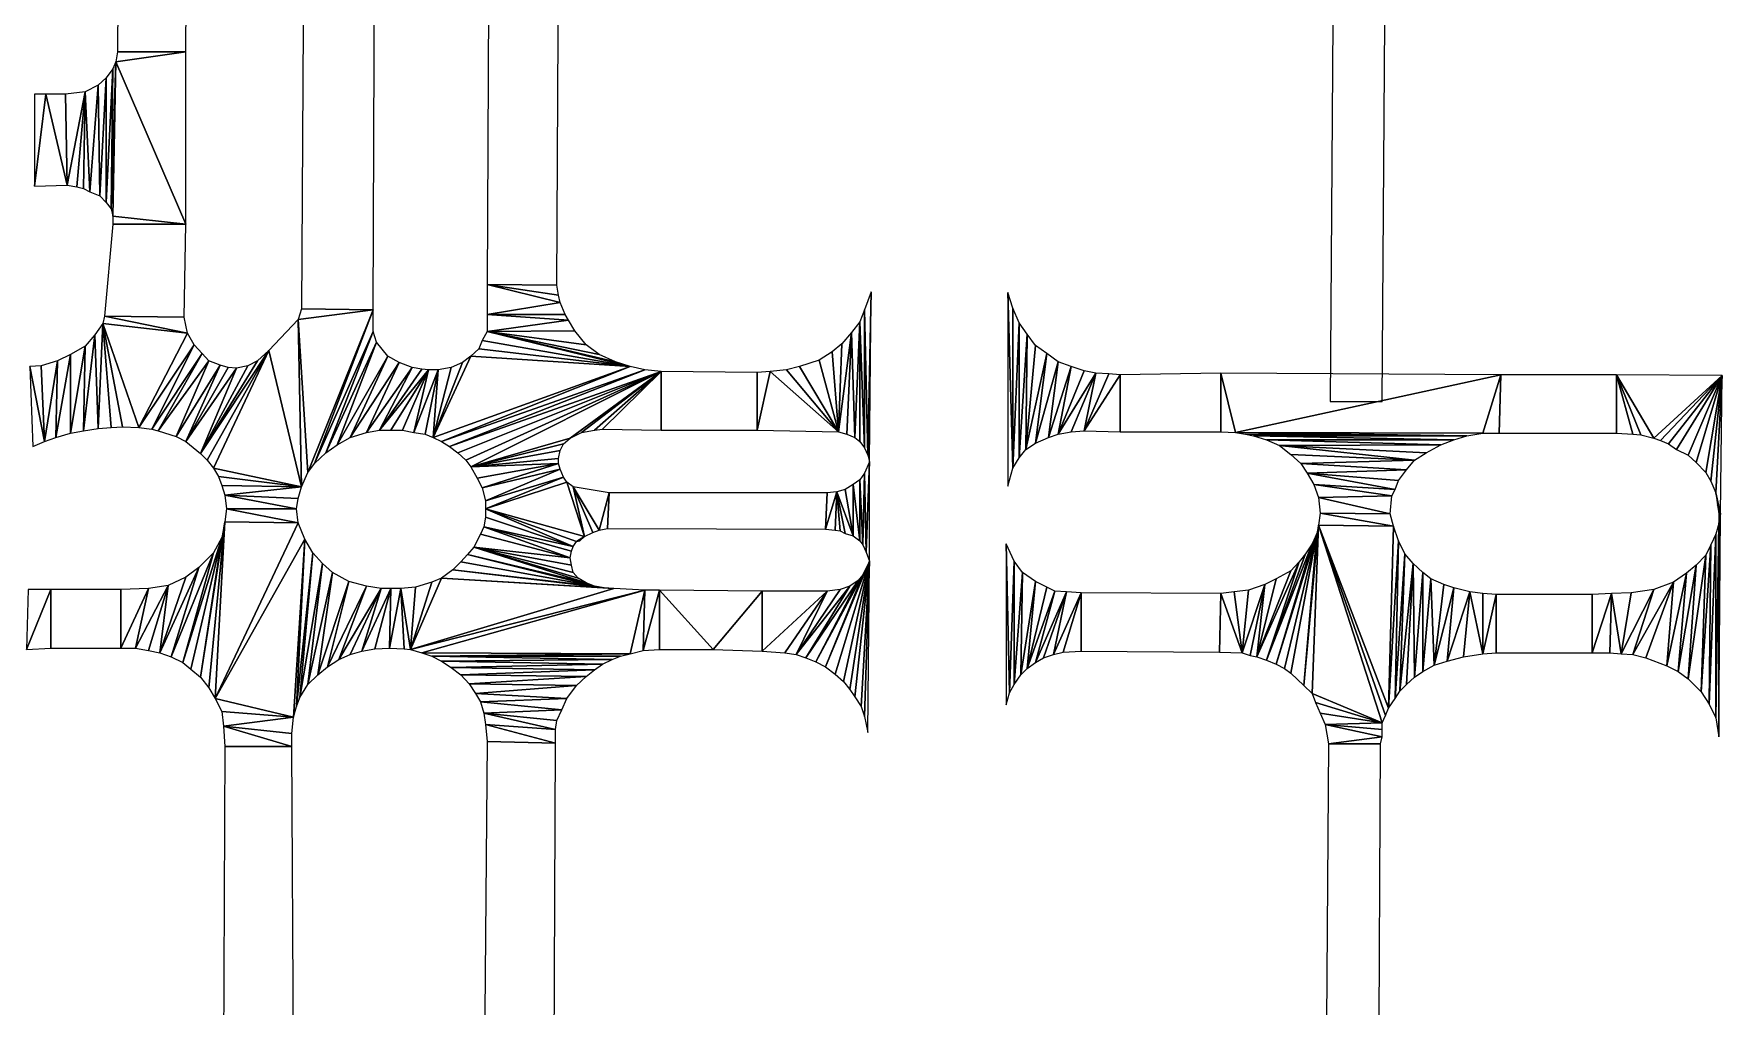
# Model space of a CAD drawing. Extents: x -35426929 to -35396731, y 11996534 to 12011444.
# Drawn here: x -35409124 to -35406235, y 12008304 to 12009969 of the extents above; entities that cross this region are included whole.
import ezdxf

# ---------------------------------------------------------------- set-up
doc = ezdxf.new("R2010")
doc.units = 0

msp = doc.modelspace()

# ---------------------------------------------------------------- linework, layer by layer
at = {"layer": 'mg_to_dxf', "color": 52}
for points in [[(-35408863.52, 12009937.8), (-35408855.17, 12011236.57), (-35408972.1, 12011237.96), (-35408980.45, 12009937.8)], [(-35408657.5, 12010951.2), (-35408665.85, 12009497.91), (-35408543.35, 12009496.52), (-35408537.78, 12010949.81)], [(-35406895.18, 12010884.38), (-35406906.31, 12009339.22), (-35406817.22, 12009339.22), (-35406806.09, 12010884.38)], [(-35408342.9, 12010621.29), (-35408348.46, 12009539.67), (-35408228.75, 12009538.28), (-35408223.18, 12010621.29)], [(-35408983.23, 12009921.09), (-35408983.23, 12009921.09), (-35408863.52, 12009937.8), (-35408980.45, 12009937.8)], [(-35408983.23, 12009921.09), (-35408983.23, 12009921.09), (-35408863.52, 12009642.68), (-35408863.52, 12009937.8)], [(-35408999.94, 12009680.27), (-35408999.94, 12009680.27), (-35408988.8, 12009908.56), (-35408999.94, 12009893.25)], [(-35408999.94, 12009680.27), (-35408999.94, 12009680.27), (-35408991.58, 12009669.13), (-35408988.8, 12009908.56)], [(-35408991.58, 12009669.13), (-35408991.58, 12009669.13), (-35408983.23, 12009921.09), (-35408988.8, 12009908.56)], [(-35408991.58, 12009669.13), (-35408991.58, 12009669.13), (-35408988.8, 12009656.61), (-35408983.23, 12009921.09)], [(-35408988.8, 12009656.61), (-35408988.8, 12009656.61), (-35408863.52, 12009642.68), (-35408983.23, 12009921.09)], [(-35409066.75, 12009709.5), (-35409066.75, 12009709.5), (-35409036.13, 12009869.59), (-35409069.54, 12009865.41)], [(-35409036.13, 12009869.59), (-35409036.13, 12009869.59), (-35409066.75, 12009709.5), (-35409050.05, 12009706.72)], [(-35409050.05, 12009706.72), (-35409050.05, 12009706.72), (-35409038.91, 12009703.93), (-35409036.13, 12009869.59)], [(-35409038.91, 12009703.93), (-35409038.91, 12009703.93), (-35409027.78, 12009698.37), (-35409036.13, 12009869.59)], [(-35409036.13, 12009869.59), (-35409036.13, 12009869.59), (-35409027.78, 12009698.37), (-35409013.86, 12009880.72)], [(-35409027.78, 12009698.37), (-35409027.78, 12009698.37), (-35409011.07, 12009691.41), (-35409013.86, 12009880.72)], [(-35408999.94, 12009893.25), (-35408999.94, 12009893.25), (-35409013.86, 12009880.72), (-35409011.07, 12009691.41)], [(-35409011.07, 12009691.41), (-35409011.07, 12009691.41), (-35408999.94, 12009680.27), (-35408999.94, 12009893.25)], [(-35409102.95, 12009865.41), (-35409102.95, 12009865.41), (-35409122.44, 12009708.11), (-35409066.75, 12009709.5)], [(-35409102.95, 12009865.41), (-35409102.95, 12009865.41), (-35409122.44, 12009865.41), (-35409122.44, 12009708.11)], [(-35409102.95, 12009865.41), (-35409102.95, 12009865.41), (-35409066.75, 12009709.5), (-35409069.54, 12009865.41)], [(-35408866.3, 12009483.99), (-35408863.52, 12009642.68), (-35408988.8, 12009642.68), (-35409002.72, 12009485.38)], [(-35408988.8, 12009656.61), (-35408988.8, 12009656.61), (-35408988.8, 12009642.68), (-35408863.52, 12009642.68)], [(-35408348.46, 12009539.67), (-35408348.46, 12009539.67), (-35408348.46, 12009488.17), (-35408223.18, 12009509.05)], [(-35408225.96, 12009521.58), (-35408225.96, 12009521.58), (-35408228.75, 12009538.28), (-35408348.46, 12009539.67)], [(-35408225.96, 12009521.58), (-35408225.96, 12009521.58), (-35408348.46, 12009539.67), (-35408223.18, 12009509.05)], [(-35407696.99, 12009247.35), (-35407696.99, 12009247.35), (-35407691.42, 12009527.15), (-35407702.56, 12009496.52)], [(-35407696.99, 12009247.35), (-35407696.99, 12009247.35), (-35407694.21, 12009236.21), (-35407691.42, 12009527.15)], [(-35407449.21, 12009499.31), (-35407449.21, 12009499.31), (-35407457.56, 12009525.75), (-35407449.21, 12009225.07)], [(-35407449.21, 12009225.07), (-35407449.21, 12009225.07), (-35407457.56, 12009525.75), (-35407457.56, 12009194.45)], [(-35408671.42, 12009479.82), (-35408671.42, 12009479.82), (-35408543.35, 12009496.52), (-35408665.85, 12009497.91)], [(-35408654.71, 12009218.11), (-35408654.71, 12009218.11), (-35408543.35, 12009496.52), (-35408671.42, 12009479.82)], [(-35408643.58, 12009233.43), (-35408643.58, 12009233.43), (-35408543.35, 12009496.52), (-35408654.71, 12009218.11)], [(-35408543.35, 12009458.94), (-35408543.35, 12009458.94), (-35408543.35, 12009496.52), (-35408643.58, 12009233.43)], [(-35408223.18, 12009509.05), (-35408223.18, 12009509.05), (-35408348.46, 12009488.17), (-35408214.83, 12009488.17)], [(-35407702.56, 12009496.52), (-35407702.56, 12009496.52), (-35407710.91, 12009475.64), (-35407702.56, 12009259.87)], [(-35407702.56, 12009259.87), (-35407702.56, 12009259.87), (-35407696.99, 12009247.35), (-35407702.56, 12009496.52)], [(-35407438.07, 12009474.25), (-35407438.07, 12009474.25), (-35407449.21, 12009499.31), (-35407449.21, 12009225.07)], [(-35409005.51, 12009472.86), (-35409005.51, 12009472.86), (-35409019.43, 12009453.37), (-35409013.86, 12009293.28)], [(-35409005.51, 12009472.86), (-35409005.51, 12009472.86), (-35409013.86, 12009293.28), (-35408991.58, 12009294.68)], [(-35409005.51, 12009472.86), (-35409005.51, 12009472.86), (-35408860.73, 12009456.15), (-35409002.72, 12009485.38)], [(-35409005.51, 12009472.86), (-35409005.51, 12009472.86), (-35408991.58, 12009294.68), (-35408972.1, 12009296.07)], [(-35408944.26, 12009294.68), (-35408944.26, 12009294.68), (-35409005.51, 12009472.86), (-35408972.1, 12009296.07)], [(-35408944.26, 12009294.68), (-35408944.26, 12009294.68), (-35408860.73, 12009456.15), (-35409005.51, 12009472.86)], [(-35408860.73, 12009456.15), (-35408860.73, 12009456.15), (-35408866.3, 12009483.99), (-35409002.72, 12009485.38)], [(-35408671.42, 12009479.82), (-35408671.42, 12009479.82), (-35408721.53, 12009426.92), (-35408665.85, 12009193.06)], [(-35408654.71, 12009218.11), (-35408654.71, 12009218.11), (-35408671.42, 12009479.82), (-35408665.85, 12009193.06)], [(-35408209.26, 12009478.42), (-35408209.26, 12009478.42), (-35408348.46, 12009488.17), (-35408348.46, 12009458.94)], [(-35408209.26, 12009478.42), (-35408209.26, 12009478.42), (-35408214.83, 12009488.17), (-35408348.46, 12009488.17)], [(-35408198.12, 12009460.33), (-35408198.12, 12009460.33), (-35408209.26, 12009478.42), (-35408348.46, 12009458.94)], [(-35407710.91, 12009475.64), (-35407710.91, 12009475.64), (-35407724.83, 12009457.54), (-35407719.26, 12009277.97)], [(-35407710.91, 12009475.64), (-35407710.91, 12009475.64), (-35407719.26, 12009277.97), (-35407710.91, 12009271.01)], [(-35407710.91, 12009271.01), (-35407710.91, 12009271.01), (-35407702.56, 12009259.87), (-35407710.91, 12009475.64)], [(-35407449.21, 12009225.07), (-35407449.21, 12009225.07), (-35407438.07, 12009243.17), (-35407438.07, 12009474.25)], [(-35407424.15, 12009454.76), (-35407424.15, 12009454.76), (-35407438.07, 12009474.25), (-35407438.07, 12009243.17)], [(-35409036.13, 12009433.88), (-35409036.13, 12009433.88), (-35409061.19, 12009284.93), (-35409038.91, 12009289.11)], [(-35409036.13, 12009433.88), (-35409036.13, 12009433.88), (-35409061.19, 12009419.96), (-35409061.19, 12009284.93)], [(-35409019.43, 12009453.37), (-35409019.43, 12009453.37), (-35409038.91, 12009289.11), (-35409013.86, 12009293.28)], [(-35409019.43, 12009453.37), (-35409019.43, 12009453.37), (-35409036.13, 12009433.88), (-35409038.91, 12009289.11)], [(-35408849.6, 12009436.66), (-35408849.6, 12009436.66), (-35408860.73, 12009456.15), (-35408944.26, 12009294.68)], [(-35408944.26, 12009294.68), (-35408944.26, 12009294.68), (-35408921.98, 12009291.89), (-35408849.6, 12009436.66)], [(-35408835.68, 12009421.35), (-35408835.68, 12009421.35), (-35408849.6, 12009436.66), (-35408921.98, 12009291.89)], [(-35408624.09, 12009251.52), (-35408624.09, 12009251.52), (-35408543.35, 12009458.94), (-35408643.58, 12009233.43)], [(-35408537.78, 12009440.84), (-35408537.78, 12009440.84), (-35408543.35, 12009458.94), (-35408624.09, 12009251.52)], [(-35408604.6, 12009265.44), (-35408604.6, 12009265.44), (-35408537.78, 12009440.84), (-35408624.09, 12009251.52)], [(-35408518.29, 12009417.18), (-35408518.29, 12009417.18), (-35408537.78, 12009440.84), (-35408604.6, 12009265.44)], [(-35408103.47, 12009399.08), (-35408103.47, 12009399.08), (-35408356.82, 12009443.62), (-35408362.38, 12009429.7)], [(-35408103.47, 12009399.08), (-35408103.47, 12009399.08), (-35408348.46, 12009458.94), (-35408356.82, 12009443.62)], [(-35408178.64, 12009436.66), (-35408178.64, 12009436.66), (-35408198.12, 12009460.33), (-35408348.46, 12009458.94)], [(-35408156.36, 12009419.96), (-35408156.36, 12009419.96), (-35408178.64, 12009436.66), (-35408348.46, 12009458.94)], [(-35408128.52, 12009407.43), (-35408128.52, 12009407.43), (-35408156.36, 12009419.96), (-35408348.46, 12009458.94)], [(-35408103.47, 12009399.08), (-35408103.47, 12009399.08), (-35408128.52, 12009407.43), (-35408348.46, 12009458.94)], [(-35407741.54, 12009438.06), (-35407741.54, 12009438.06), (-35407758.24, 12009424.14), (-35407747.1, 12009287.72)], [(-35407724.83, 12009457.54), (-35407724.83, 12009457.54), (-35407747.1, 12009287.72), (-35407733.18, 12009283.54)], [(-35407741.54, 12009438.06), (-35407741.54, 12009438.06), (-35407747.1, 12009287.72), (-35407724.83, 12009457.54)], [(-35407733.18, 12009283.54), (-35407733.18, 12009283.54), (-35407719.26, 12009277.97), (-35407724.83, 12009457.54)], [(-35407426.94, 12009257.09), (-35407426.94, 12009257.09), (-35407424.15, 12009454.76), (-35407438.07, 12009243.17)], [(-35407410.23, 12009435.27), (-35407410.23, 12009435.27), (-35407424.15, 12009454.76), (-35407426.94, 12009257.09)], [(-35407426.94, 12009257.09), (-35407426.94, 12009257.09), (-35407390.74, 12009421.35), (-35407410.23, 12009435.27)], [(-35409105.73, 12009271.01), (-35409105.73, 12009271.01), (-35409083.46, 12009408.82), (-35409111.3, 12009400.47)], [(-35409105.73, 12009271.01), (-35409105.73, 12009271.01), (-35409086.24, 12009277.97), (-35409083.46, 12009408.82)], [(-35409061.19, 12009419.96), (-35409061.19, 12009419.96), (-35409086.24, 12009277.97), (-35409061.19, 12009284.93)], [(-35409061.19, 12009419.96), (-35409061.19, 12009419.96), (-35409083.46, 12009408.82), (-35409086.24, 12009277.97)], [(-35408910.85, 12009289.11), (-35408910.85, 12009289.11), (-35408835.68, 12009421.35), (-35408921.98, 12009291.89)], [(-35408824.54, 12009408.82), (-35408824.54, 12009408.82), (-35408835.68, 12009421.35), (-35408910.85, 12009289.11)], [(-35408880.22, 12009279.36), (-35408880.22, 12009279.36), (-35408824.54, 12009408.82), (-35408910.85, 12009289.11)], [(-35408880.22, 12009279.36), (-35408880.22, 12009279.36), (-35408805.05, 12009401.86), (-35408824.54, 12009408.82)], [(-35408721.53, 12009426.92), (-35408721.53, 12009426.92), (-35408741.02, 12009408.82), (-35408838.46, 12009250.13)], [(-35408827.32, 12009238.99), (-35408827.32, 12009238.99), (-35408721.53, 12009426.92), (-35408838.46, 12009250.13)], [(-35408741.02, 12009408.82), (-35408741.02, 12009408.82), (-35408757.72, 12009400.47), (-35408838.46, 12009250.13)], [(-35408816.19, 12009225.07), (-35408816.19, 12009225.07), (-35408721.53, 12009426.92), (-35408827.32, 12009238.99)], [(-35408665.85, 12009193.06), (-35408665.85, 12009193.06), (-35408721.53, 12009426.92), (-35408816.19, 12009225.07)], [(-35408582.33, 12009277.97), (-35408582.33, 12009277.97), (-35408518.29, 12009417.18), (-35408604.6, 12009265.44)], [(-35408498.8, 12009406.04), (-35408498.8, 12009406.04), (-35408518.29, 12009417.18), (-35408582.33, 12009277.97)], [(-35408554.49, 12009286.32), (-35408554.49, 12009286.32), (-35408498.8, 12009406.04), (-35408582.33, 12009277.97)], [(-35408476.53, 12009397.69), (-35408476.53, 12009397.69), (-35408498.8, 12009406.04), (-35408554.49, 12009286.32)], [(-35408440.34, 12009277.97), (-35408440.34, 12009277.97), (-35408376.3, 12009417.18), (-35408390.23, 12009406.04)], [(-35408440.34, 12009277.97), (-35408440.34, 12009277.97), (-35408103.47, 12009399.08), (-35408376.3, 12009417.18)], [(-35408440.34, 12009277.97), (-35408440.34, 12009277.97), (-35408390.23, 12009406.04), (-35408409.71, 12009397.69)], [(-35408376.3, 12009417.18), (-35408376.3, 12009417.18), (-35408103.47, 12009399.08), (-35408362.38, 12009429.7)], [(-35407780.51, 12009410.21), (-35407780.51, 12009410.21), (-35407813.92, 12009399.08), (-35407747.1, 12009287.72)], [(-35407758.24, 12009424.14), (-35407758.24, 12009424.14), (-35407780.51, 12009410.21), (-35407747.1, 12009287.72)], [(-35407410.23, 12009268.23), (-35407410.23, 12009268.23), (-35407390.74, 12009421.35), (-35407426.94, 12009257.09)], [(-35407371.25, 12009407.43), (-35407371.25, 12009407.43), (-35407390.74, 12009421.35), (-35407410.23, 12009268.23)], [(-35407387.96, 12009277.97), (-35407387.96, 12009277.97), (-35407371.25, 12009407.43), (-35407410.23, 12009268.23)], [(-35407348.98, 12009399.08), (-35407348.98, 12009399.08), (-35407371.25, 12009407.43), (-35407387.96, 12009277.97)], [(-35409105.73, 12009271.01), (-35409105.73, 12009271.01), (-35409111.3, 12009400.47), (-35409130.79, 12009399.08)], [(-35409105.73, 12009271.01), (-35409105.73, 12009271.01), (-35409130.79, 12009399.08), (-35409125.22, 12009262.66)], [(-35408880.22, 12009279.36), (-35408880.22, 12009279.36), (-35408863.52, 12009271.01), (-35408805.05, 12009401.86)], [(-35408805.05, 12009401.86), (-35408805.05, 12009401.86), (-35408863.52, 12009271.01), (-35408791.13, 12009397.69)], [(-35408777.21, 12009396.29), (-35408777.21, 12009396.29), (-35408791.13, 12009397.69), (-35408863.52, 12009271.01)], [(-35408777.21, 12009396.29), (-35408777.21, 12009396.29), (-35408863.52, 12009271.01), (-35408838.46, 12009250.13)], [(-35408757.72, 12009400.47), (-35408757.72, 12009400.47), (-35408777.21, 12009396.29), (-35408838.46, 12009250.13)], [(-35408532.21, 12009290.5), (-35408532.21, 12009290.5), (-35408476.53, 12009397.69), (-35408554.49, 12009286.32)], [(-35408459.83, 12009394.9), (-35408459.83, 12009394.9), (-35408476.53, 12009397.69), (-35408532.21, 12009290.5)], [(-35408448.69, 12009393.51), (-35408448.69, 12009393.51), (-35408459.83, 12009394.9), (-35408532.21, 12009290.5)], [(-35408448.69, 12009393.51), (-35408448.69, 12009393.51), (-35408532.21, 12009290.5), (-35408512.72, 12009290.5)], [(-35408493.24, 12009290.5), (-35408493.24, 12009290.5), (-35408448.69, 12009393.51), (-35408512.72, 12009290.5)], [(-35408493.24, 12009290.5), (-35408493.24, 12009290.5), (-35408473.75, 12009286.32), (-35408448.69, 12009393.51)], [(-35408431.99, 12009393.51), (-35408431.99, 12009393.51), (-35408473.75, 12009286.32), (-35408454.26, 12009283.54)], [(-35408431.99, 12009393.51), (-35408431.99, 12009393.51), (-35408448.69, 12009393.51), (-35408473.75, 12009286.32)], [(-35408440.34, 12009277.97), (-35408440.34, 12009277.97), (-35408431.99, 12009393.51), (-35408454.26, 12009283.54)], [(-35408426.42, 12009271.01), (-35408426.42, 12009271.01), (-35408103.47, 12009399.08), (-35408440.34, 12009277.97)], [(-35408440.34, 12009277.97), (-35408440.34, 12009277.97), (-35408409.71, 12009397.69), (-35408431.99, 12009393.51)], [(-35408078.41, 12009393.51), (-35408078.41, 12009393.51), (-35408103.47, 12009399.08), (-35408426.42, 12009271.01)], [(-35408412.5, 12009262.66), (-35408412.5, 12009262.66), (-35408078.41, 12009393.51), (-35408426.42, 12009271.01)], [(-35408050.57, 12009390.73), (-35408050.57, 12009390.73), (-35408078.41, 12009393.51), (-35408412.5, 12009262.66)], [(-35408050.57, 12009390.73), (-35408050.57, 12009390.73), (-35408412.5, 12009262.66), (-35408398.58, 12009251.52)], [(-35408050.57, 12009390.73), (-35408050.57, 12009390.73), (-35408398.58, 12009251.52), (-35408384.66, 12009238.99)], [(-35408050.57, 12009390.73), (-35408050.57, 12009390.73), (-35408384.66, 12009238.99), (-35408376.3, 12009227.86)], [(-35408050.57, 12009390.73), (-35408050.57, 12009390.73), (-35408376.3, 12009227.86), (-35408206.48, 12009276.58)], [(-35408050.57, 12009390.73), (-35408050.57, 12009390.73), (-35408206.48, 12009276.58), (-35408186.99, 12009286.32)], [(-35408050.57, 12009390.73), (-35408050.57, 12009390.73), (-35408186.99, 12009286.32), (-35408164.72, 12009290.5)], [(-35408150.79, 12009291.89), (-35408150.79, 12009291.89), (-35408050.57, 12009390.73), (-35408164.72, 12009290.5)], [(-35408150.79, 12009291.89), (-35408150.79, 12009291.89), (-35408050.57, 12009290.5), (-35408050.57, 12009390.73)], [(-35408050.57, 12009290.5), (-35407886.31, 12009290.5), (-35407886.31, 12009389.33), (-35408050.57, 12009390.73)], [(-35407864.04, 12009390.73), (-35407864.04, 12009390.73), (-35407886.31, 12009290.5), (-35407747.1, 12009287.72)], [(-35407864.04, 12009390.73), (-35407864.04, 12009390.73), (-35407886.31, 12009389.33), (-35407886.31, 12009290.5)], [(-35407836.19, 12009393.51), (-35407836.19, 12009393.51), (-35407864.04, 12009390.73), (-35407747.1, 12009287.72)], [(-35407813.92, 12009399.08), (-35407813.92, 12009399.08), (-35407836.19, 12009393.51), (-35407747.1, 12009287.72)], [(-35407371.25, 12009283.54), (-35407371.25, 12009283.54), (-35407348.98, 12009399.08), (-35407387.96, 12009277.97)], [(-35407326.71, 12009392.12), (-35407326.71, 12009392.12), (-35407348.98, 12009399.08), (-35407371.25, 12009283.54)], [(-35407307.22, 12009387.94), (-35407307.22, 12009387.94), (-35407326.71, 12009392.12), (-35407371.25, 12009283.54)], [(-35407307.22, 12009387.94), (-35407307.22, 12009387.94), (-35407371.25, 12009283.54), (-35407348.98, 12009287.72)], [(-35407326.71, 12009289.11), (-35407326.71, 12009289.11), (-35407307.22, 12009387.94), (-35407348.98, 12009287.72)], [(-35407307.22, 12009387.94), (-35407307.22, 12009387.94), (-35407326.71, 12009289.11), (-35407284.95, 12009386.55)], [(-35407326.71, 12009289.11), (-35407326.71, 12009289.11), (-35407265.46, 12009385.16), (-35407284.95, 12009386.55)], [(-35407326.71, 12009289.11), (-35407326.71, 12009289.11), (-35407265.46, 12009287.72), (-35407265.46, 12009385.16)], [(-35407265.46, 12009287.72), (-35407092.85, 12009287.72), (-35407092.85, 12009387.94), (-35407265.46, 12009385.16)], [(-35407067.79, 12009286.32), (-35407067.79, 12009286.32), (-35407092.85, 12009387.94), (-35407092.85, 12009287.72)], [(-35407067.79, 12009286.32), (-35407067.79, 12009286.32), (-35406613.99, 12009385.16), (-35407092.85, 12009387.94)], [(-35406644.61, 12009284.93), (-35406644.61, 12009284.93), (-35406613.99, 12009385.16), (-35407067.79, 12009286.32)], [(-35406644.61, 12009284.93), (-35406644.61, 12009284.93), (-35406616.77, 12009284.93), (-35406613.99, 12009385.16)], [(-35406616.77, 12009284.93), (-35406416.32, 12009284.93), (-35406416.32, 12009385.16), (-35406613.99, 12009385.16)], [(-35406374.56, 12009282.15), (-35406374.56, 12009282.15), (-35406416.32, 12009385.16), (-35406388.48, 12009283.54)], [(-35406388.48, 12009283.54), (-35406388.48, 12009283.54), (-35406416.32, 12009385.16), (-35406416.32, 12009284.93)], [(-35406352.28, 12009276.58), (-35406352.28, 12009276.58), (-35406416.32, 12009385.16), (-35406374.56, 12009282.15)], [(-35406235.35, 12009383.77), (-35406235.35, 12009383.77), (-35406416.32, 12009385.16), (-35406352.28, 12009276.58)], [(-35406235.35, 12009383.77), (-35406235.35, 12009383.77), (-35406352.28, 12009276.58), (-35406341.15, 12009272.4)], [(-35406235.35, 12009383.77), (-35406235.35, 12009383.77), (-35406341.15, 12009272.4), (-35406327.23, 12009266.84)], [(-35406235.35, 12009383.77), (-35406235.35, 12009383.77), (-35406327.23, 12009266.84), (-35406313.31, 12009257.09)], [(-35406235.35, 12009383.77), (-35406235.35, 12009383.77), (-35406313.31, 12009257.09), (-35406293.82, 12009247.35)], [(-35406235.35, 12009383.77), (-35406235.35, 12009383.77), (-35406293.82, 12009247.35), (-35406279.9, 12009234.82)], [(-35406235.35, 12009383.77), (-35406235.35, 12009383.77), (-35406279.9, 12009234.82), (-35406263.19, 12009218.11)], [(-35406235.35, 12009383.77), (-35406235.35, 12009383.77), (-35406263.19, 12009218.11), (-35406254.84, 12009202.8)], [(-35406246.49, 12009183.31), (-35406246.49, 12009183.31), (-35406235.35, 12009383.77), (-35406254.84, 12009202.8)], [(-35406235.35, 12009383.77), (-35406235.35, 12009383.77), (-35406246.49, 12009183.31), (-35406238.14, 12009147.12)], [(-35408376.3, 12009227.86), (-35408376.3, 12009227.86), (-35408217.61, 12009266.84), (-35408206.48, 12009276.58)], [(-35408376.3, 12009227.86), (-35408376.3, 12009227.86), (-35408223.18, 12009255.7), (-35408217.61, 12009266.84)], [(-35406672.45, 12009280.76), (-35406672.45, 12009280.76), (-35407067.79, 12009286.32), (-35407051.09, 12009283.54)], [(-35406672.45, 12009280.76), (-35406672.45, 12009280.76), (-35406644.61, 12009284.93), (-35407067.79, 12009286.32)], [(-35407037.17, 12009280.76), (-35407037.17, 12009280.76), (-35406672.45, 12009280.76), (-35407051.09, 12009283.54)], [(-35406694.72, 12009273.8), (-35406694.72, 12009273.8), (-35406672.45, 12009280.76), (-35407037.17, 12009280.76)], [(-35407014.89, 12009273.8), (-35407014.89, 12009273.8), (-35406694.72, 12009273.8), (-35407037.17, 12009280.76)], [(-35406717, 12009265.44), (-35406717, 12009265.44), (-35406694.72, 12009273.8), (-35407014.89, 12009273.8)], [(-35406992.62, 12009264.05), (-35406992.62, 12009264.05), (-35406717, 12009265.44), (-35407014.89, 12009273.8)], [(-35406742.05, 12009251.52), (-35406742.05, 12009251.52), (-35406717, 12009265.44), (-35406992.62, 12009264.05)], [(-35406761.54, 12009238.99), (-35406761.54, 12009238.99), (-35406992.62, 12009264.05), (-35406973.13, 12009248.74)], [(-35406761.54, 12009238.99), (-35406761.54, 12009238.99), (-35406742.05, 12009251.52), (-35406992.62, 12009264.05)], [(-35408376.3, 12009227.86), (-35408376.3, 12009227.86), (-35408225.96, 12009241.78), (-35408223.18, 12009255.7)], [(-35408376.3, 12009227.86), (-35408376.3, 12009227.86), (-35408225.96, 12009233.43), (-35408225.96, 12009241.78)], [(-35408376.3, 12009227.86), (-35408376.3, 12009227.86), (-35408365.17, 12009208.37), (-35408225.96, 12009233.43)], [(-35408365.17, 12009208.37), (-35408365.17, 12009208.37), (-35408356.82, 12009191.67), (-35408225.96, 12009233.43)], [(-35408223.18, 12009223.68), (-35408223.18, 12009223.68), (-35408225.96, 12009233.43), (-35408356.82, 12009191.67)], [(-35407699.78, 12009081.69), (-35407699.78, 12009081.69), (-35407694.21, 12009236.21), (-35407702.56, 12009216.72)], [(-35407699.78, 12009081.69), (-35407699.78, 12009081.69), (-35407694.21, 12009066.38), (-35407694.21, 12009236.21)], [(-35406956.43, 12009233.43), (-35406956.43, 12009233.43), (-35406761.54, 12009238.99), (-35406973.13, 12009248.74)], [(-35406775.46, 12009222.29), (-35406775.46, 12009222.29), (-35406761.54, 12009238.99), (-35406956.43, 12009233.43)], [(-35406945.29, 12009216.72), (-35406945.29, 12009216.72), (-35406775.46, 12009222.29), (-35406956.43, 12009233.43)], [(-35408665.85, 12009193.06), (-35408665.85, 12009193.06), (-35408816.19, 12009225.07), (-35408807.84, 12009211.15)], [(-35408665.85, 12009193.06), (-35408665.85, 12009193.06), (-35408807.84, 12009211.15), (-35408802.27, 12009195.84)], [(-35408223.18, 12009223.68), (-35408223.18, 12009223.68), (-35408356.82, 12009191.67), (-35408351.25, 12009169.39)], [(-35408351.25, 12009169.39), (-35408351.25, 12009169.39), (-35408217.61, 12009209.76), (-35408223.18, 12009223.68)], [(-35408351.25, 12009155.47), (-35408351.25, 12009155.47), (-35408212.04, 12009201.41), (-35408217.61, 12009209.76)], [(-35408351.25, 12009155.47), (-35408351.25, 12009155.47), (-35408217.61, 12009209.76), (-35408351.25, 12009169.39)], [(-35407710.91, 12009101.18), (-35407710.91, 12009101.18), (-35407710.91, 12009205.59), (-35407722.05, 12009197.23)], [(-35407705.34, 12009094.22), (-35407705.34, 12009094.22), (-35407702.56, 12009216.72), (-35407710.91, 12009205.59)], [(-35407710.91, 12009101.18), (-35407710.91, 12009101.18), (-35407705.34, 12009094.22), (-35407710.91, 12009205.59)], [(-35407705.34, 12009094.22), (-35407705.34, 12009094.22), (-35407699.78, 12009081.69), (-35407702.56, 12009216.72)], [(-35406789.38, 12009204.19), (-35406789.38, 12009204.19), (-35406775.46, 12009222.29), (-35406945.29, 12009216.72)], [(-35406934.16, 12009197.23), (-35406934.16, 12009197.23), (-35406794.95, 12009188.88), (-35406945.29, 12009216.72)], [(-35406945.29, 12009216.72), (-35406945.29, 12009216.72), (-35406794.95, 12009188.88), (-35406789.38, 12009204.19)], [(-35408665.85, 12009193.06), (-35408665.85, 12009193.06), (-35408802.27, 12009195.84), (-35408796.7, 12009179.14)], [(-35408665.85, 12009193.06), (-35408665.85, 12009193.06), (-35408796.7, 12009179.14), (-35408671.42, 12009173.57)], [(-35408796.7, 12009179.14), (-35408796.7, 12009179.14), (-35408674.2, 12009155.47), (-35408671.42, 12009173.57)], [(-35408796.7, 12009179.14), (-35408796.7, 12009179.14), (-35408793.92, 12009155.47), (-35408674.2, 12009155.47)], [(-35408351.25, 12009155.47), (-35408351.25, 12009155.47), (-35408181.42, 12009108.14), (-35408212.04, 12009201.41)], [(-35408212.04, 12009201.41), (-35408212.04, 12009201.41), (-35408181.42, 12009108.14), (-35408200.91, 12009193.06)], [(-35408156.36, 12009119.28), (-35408156.36, 12009119.28), (-35408139.66, 12009183.31), (-35408200.91, 12009193.06)], [(-35408167.5, 12009115.1), (-35408167.5, 12009115.1), (-35408156.36, 12009119.28), (-35408200.91, 12009193.06)], [(-35408181.42, 12009108.14), (-35408181.42, 12009108.14), (-35408167.5, 12009115.1), (-35408200.91, 12009193.06)], [(-35408156.36, 12009119.28), (-35408156.36, 12009119.28), (-35408142.44, 12009122.06), (-35408139.66, 12009183.31)], [(-35407766.59, 12009183.31), (-35408139.66, 12009183.31), (-35408142.44, 12009122.06), (-35407769.38, 12009120.67)], [(-35407749.89, 12009184.7), (-35407749.89, 12009184.7), (-35407769.38, 12009120.67), (-35407752.67, 12009119.28)], [(-35407749.89, 12009184.7), (-35407749.89, 12009184.7), (-35407766.59, 12009183.31), (-35407769.38, 12009120.67)], [(-35407744.32, 12009117.89), (-35407744.32, 12009117.89), (-35407749.89, 12009184.7), (-35407752.67, 12009119.28)], [(-35407749.89, 12009184.7), (-35407749.89, 12009184.7), (-35407722.05, 12009109.54), (-35407735.97, 12009188.88)], [(-35407744.32, 12009117.89), (-35407744.32, 12009117.89), (-35407735.97, 12009113.71), (-35407749.89, 12009184.7)], [(-35407749.89, 12009184.7), (-35407749.89, 12009184.7), (-35407735.97, 12009113.71), (-35407722.05, 12009109.54)], [(-35407722.05, 12009109.54), (-35407722.05, 12009109.54), (-35407722.05, 12009197.23), (-35407735.97, 12009188.88)], [(-35407722.05, 12009109.54), (-35407722.05, 12009109.54), (-35407710.91, 12009101.18), (-35407722.05, 12009197.23)], [(-35406800.52, 12009177.74), (-35406800.52, 12009177.74), (-35406794.95, 12009188.88), (-35406934.16, 12009197.23)], [(-35406925.8, 12009174.96), (-35406925.8, 12009174.96), (-35406800.52, 12009177.74), (-35406934.16, 12009197.23)], [(-35406925.8, 12009174.96), (-35406925.8, 12009174.96), (-35406803.3, 12009147.12), (-35406800.52, 12009177.74)], [(-35406925.8, 12009174.96), (-35406925.8, 12009174.96), (-35406923.02, 12009148.51), (-35406803.3, 12009147.12)], [(-35406246.49, 12009183.31), (-35406246.49, 12009183.31), (-35406243.71, 12009162.43), (-35406238.14, 12009147.12)], [(-35408671.42, 12009131.81), (-35408671.42, 12009131.81), (-35408793.92, 12009155.47), (-35408796.7, 12009133.2)], [(-35408671.42, 12009131.81), (-35408671.42, 12009131.81), (-35408674.2, 12009155.47), (-35408793.92, 12009155.47)], [(-35408195.34, 12009099.79), (-35408195.34, 12009099.79), (-35408181.42, 12009108.14), (-35408351.25, 12009155.47)], [(-35408200.91, 12009091.44), (-35408200.91, 12009091.44), (-35408351.25, 12009155.47), (-35408351.25, 12009141.55)], [(-35408200.91, 12009091.44), (-35408200.91, 12009091.44), (-35408195.34, 12009099.79), (-35408351.25, 12009155.47)], [(-35406797.74, 12009126.24), (-35406797.74, 12009126.24), (-35406923.02, 12009148.51), (-35406925.8, 12009127.63)], [(-35406797.74, 12009126.24), (-35406797.74, 12009126.24), (-35406803.3, 12009147.12), (-35406923.02, 12009148.51)], [(-35406238.14, 12009147.12), (-35406238.14, 12009147.12), (-35406243.71, 12009162.43), (-35406240.92, 12009147.12)], [(-35406238.14, 12009147.12), (-35406238.14, 12009147.12), (-35406240.92, 12009147.12), (-35406240.92, 12009130.42)], [(-35406240.92, 12009130.42), (-35406240.92, 12009130.42), (-35406240.92, 12008765.7), (-35406238.14, 12009147.12)], [(-35408796.7, 12009133.2), (-35408796.7, 12009133.2), (-35408838.46, 12008867.32), (-35408824.54, 12008849.22)], [(-35408796.7, 12009133.2), (-35408796.7, 12009133.2), (-35408802.27, 12009106.75), (-35408838.46, 12008867.32)], [(-35408813.4, 12008831.13), (-35408813.4, 12008831.13), (-35408796.7, 12009133.2), (-35408824.54, 12008849.22)], [(-35408813.4, 12008831.13), (-35408813.4, 12008831.13), (-35408671.42, 12009131.81), (-35408796.7, 12009133.2)], [(-35408660.28, 12009103.97), (-35408660.28, 12009103.97), (-35408671.42, 12009131.81), (-35408813.4, 12008831.13)], [(-35408354.03, 12009124.85), (-35408354.03, 12009124.85), (-35408359.6, 12009112.32), (-35408206.48, 12009071.95)], [(-35408351.25, 12009141.55), (-35408351.25, 12009141.55), (-35408354.03, 12009124.85), (-35408200.91, 12009091.44)], [(-35408354.03, 12009124.85), (-35408354.03, 12009124.85), (-35408206.48, 12009071.95), (-35408203.69, 12009083.09)], [(-35408200.91, 12009091.44), (-35408200.91, 12009091.44), (-35408354.03, 12009124.85), (-35408203.69, 12009083.09)], [(-35406936.94, 12008839.48), (-35406936.94, 12008839.48), (-35406925.8, 12009127.63), (-35406950.86, 12008853.4)], [(-35406925.8, 12009127.63), (-35406925.8, 12009127.63), (-35406928.59, 12009113.71), (-35406950.86, 12008853.4)], [(-35406817.22, 12008789.37), (-35406817.22, 12008789.37), (-35406925.8, 12009127.63), (-35406936.94, 12008839.48)], [(-35406925.8, 12009127.63), (-35406925.8, 12009127.63), (-35406811.66, 12008801.89), (-35406806.09, 12008814.42)], [(-35406811.66, 12008801.89), (-35406811.66, 12008801.89), (-35406925.8, 12009127.63), (-35406817.22, 12008789.37)], [(-35406806.09, 12008814.42), (-35406806.09, 12008814.42), (-35406797.74, 12009126.24), (-35406925.8, 12009127.63)], [(-35406789.38, 12009101.18), (-35406789.38, 12009101.18), (-35406797.74, 12009126.24), (-35406806.09, 12008814.42)], [(-35406246.49, 12008797.72), (-35406246.49, 12008797.72), (-35406240.92, 12008765.7), (-35406240.92, 12009130.42)], [(-35406246.49, 12009112.32), (-35406246.49, 12009112.32), (-35406246.49, 12008797.72), (-35406240.92, 12009130.42)], [(-35408802.27, 12009106.75), (-35408802.27, 12009106.75), (-35408869.09, 12008892.38), (-35408855.17, 12008881.24)], [(-35408802.27, 12009106.75), (-35408802.27, 12009106.75), (-35408816.19, 12009080.3), (-35408869.09, 12008892.38)], [(-35408802.27, 12009106.75), (-35408802.27, 12009106.75), (-35408855.17, 12008881.24), (-35408838.46, 12008867.32)], [(-35408660.28, 12009103.97), (-35408660.28, 12009103.97), (-35408813.4, 12008831.13), (-35408679.77, 12008799.11)], [(-35408674.2, 12008817.21), (-35408674.2, 12008817.21), (-35408660.28, 12009103.97), (-35408679.77, 12008799.11)], [(-35408646.36, 12009080.3), (-35408646.36, 12009080.3), (-35408660.28, 12009103.97), (-35408674.2, 12008817.21)], [(-35408178.64, 12009028.8), (-35408178.64, 12009028.8), (-35408370.74, 12009090.05), (-35408381.87, 12009077.52)], [(-35408370.74, 12009090.05), (-35408370.74, 12009090.05), (-35408206.48, 12009071.95), (-35408359.6, 12009112.32)], [(-35408370.74, 12009090.05), (-35408370.74, 12009090.05), (-35408203.69, 12009059.42), (-35408206.48, 12009071.95)], [(-35408200.91, 12009046.89), (-35408200.91, 12009046.89), (-35408203.69, 12009059.42), (-35408370.74, 12009090.05)], [(-35408192.56, 12009037.15), (-35408192.56, 12009037.15), (-35408200.91, 12009046.89), (-35408370.74, 12009090.05)], [(-35408178.64, 12009028.8), (-35408178.64, 12009028.8), (-35408192.56, 12009037.15), (-35408370.74, 12009090.05)], [(-35408195.34, 12009099.79), (-35408195.34, 12009099.79), (-35408189.77, 12009101.18), (-35408181.42, 12009108.14)], [(-35407446.42, 12009066.38), (-35407446.42, 12009066.38), (-35407460.34, 12009095.61), (-35407454.78, 12008840.87)], [(-35407454.78, 12008840.87), (-35407454.78, 12008840.87), (-35407460.34, 12009095.61), (-35407460.34, 12008819.99)], [(-35406936.94, 12009095.61), (-35406936.94, 12009095.61), (-35407014.89, 12008896.55), (-35406998.19, 12008889.59)], [(-35406936.94, 12009095.61), (-35406936.94, 12009095.61), (-35406948.08, 12009078.91), (-35407014.89, 12008896.55)], [(-35406928.59, 12009113.71), (-35406928.59, 12009113.71), (-35406998.19, 12008889.59), (-35406984.27, 12008882.63)], [(-35406928.59, 12009113.71), (-35406928.59, 12009113.71), (-35406936.94, 12009095.61), (-35406998.19, 12008889.59)], [(-35406928.59, 12009113.71), (-35406928.59, 12009113.71), (-35406984.27, 12008882.63), (-35406973.13, 12008874.28)], [(-35406928.59, 12009113.71), (-35406928.59, 12009113.71), (-35406973.13, 12008874.28), (-35406950.86, 12008853.4)], [(-35406789.38, 12009101.18), (-35406789.38, 12009101.18), (-35406806.09, 12008814.42), (-35406794.95, 12008831.13)], [(-35406778.25, 12009078.91), (-35406778.25, 12009078.91), (-35406789.38, 12009101.18), (-35406794.95, 12008831.13)], [(-35406271.55, 12008842.26), (-35406271.55, 12008842.26), (-35406257.63, 12008821.38), (-35406254.84, 12009094.22)], [(-35406263.19, 12009076.13), (-35406263.19, 12009076.13), (-35406271.55, 12008842.26), (-35406254.84, 12009094.22)], [(-35406257.63, 12008821.38), (-35406257.63, 12008821.38), (-35406246.49, 12008797.72), (-35406246.49, 12009112.32)], [(-35406254.84, 12009094.22), (-35406254.84, 12009094.22), (-35406257.63, 12008821.38), (-35406246.49, 12009112.32)], [(-35408816.19, 12009080.3), (-35408816.19, 12009080.3), (-35408888.57, 12008902.12), (-35408869.09, 12008892.38)], [(-35408816.19, 12009080.3), (-35408816.19, 12009080.3), (-35408841.25, 12009055.25), (-35408888.57, 12008902.12)], [(-35408668.63, 12008832.52), (-35408668.63, 12008832.52), (-35408646.36, 12009080.3), (-35408674.2, 12008817.21)], [(-35408629.66, 12009062.21), (-35408629.66, 12009062.21), (-35408646.36, 12009080.3), (-35408668.63, 12008832.52)], [(-35408654.71, 12008854.79), (-35408654.71, 12008854.79), (-35408629.66, 12009062.21), (-35408668.63, 12008832.52)], [(-35408612.95, 12009046.89), (-35408612.95, 12009046.89), (-35408629.66, 12009062.21), (-35408654.71, 12008854.79)], [(-35408164.72, 12009023.23), (-35408164.72, 12009023.23), (-35408393.01, 12009064.99), (-35408406.93, 12009051.07)], [(-35408164.72, 12009023.23), (-35408164.72, 12009023.23), (-35408381.87, 12009077.52), (-35408393.01, 12009064.99)], [(-35408164.72, 12009023.23), (-35408164.72, 12009023.23), (-35408178.64, 12009028.8), (-35408381.87, 12009077.52)], [(-35407694.21, 12009066.38), (-35407694.21, 12009066.38), (-35407769.38, 12008885.42), (-35407752.67, 12008872.89)], [(-35407694.21, 12009066.38), (-35407694.21, 12009066.38), (-35407705.34, 12009042.72), (-35407769.38, 12008885.42)], [(-35407694.21, 12009066.38), (-35407694.21, 12009066.38), (-35407752.67, 12008872.89), (-35407738.75, 12008860.36)], [(-35407694.21, 12009066.38), (-35407694.21, 12009066.38), (-35407738.75, 12008860.36), (-35407727.62, 12008846.44)], [(-35407694.21, 12009066.38), (-35407694.21, 12009066.38), (-35407727.62, 12008846.44), (-35407719.26, 12008833.91)], [(-35407694.21, 12009066.38), (-35407694.21, 12009066.38), (-35407719.26, 12008833.91), (-35407708.13, 12008817.21)], [(-35407702.56, 12008800.5), (-35407702.56, 12008800.5), (-35407694.21, 12009066.38), (-35407708.13, 12008817.21)], [(-35407702.56, 12008800.5), (-35407702.56, 12008800.5), (-35407696.99, 12008772.66), (-35407694.21, 12009066.38)], [(-35407446.42, 12008854.79), (-35407446.42, 12008854.79), (-35407446.42, 12009066.38), (-35407454.78, 12008840.87)], [(-35407432.5, 12009046.89), (-35407432.5, 12009046.89), (-35407446.42, 12009066.38), (-35407446.42, 12008854.79)], [(-35406959.21, 12009064.99), (-35406959.21, 12009064.99), (-35407031.6, 12008902.12), (-35407014.89, 12008896.55)], [(-35406959.21, 12009064.99), (-35406959.21, 12009064.99), (-35406973.13, 12009049.68), (-35407031.6, 12008902.12)], [(-35406948.08, 12009078.91), (-35406948.08, 12009078.91), (-35406959.21, 12009064.99), (-35407014.89, 12008896.55)], [(-35406778.25, 12009078.91), (-35406778.25, 12009078.91), (-35406794.95, 12008831.13), (-35406786.6, 12008843.66)], [(-35406764.33, 12009062.21), (-35406764.33, 12009062.21), (-35406778.25, 12009078.91), (-35406786.6, 12008843.66)], [(-35406764.33, 12009062.21), (-35406764.33, 12009062.21), (-35406786.6, 12008843.66), (-35406775.46, 12008854.79)], [(-35406761.54, 12008867.32), (-35406761.54, 12008867.32), (-35406764.33, 12009062.21), (-35406775.46, 12008854.79)], [(-35406747.62, 12009046.89), (-35406747.62, 12009046.89), (-35406764.33, 12009062.21), (-35406761.54, 12008867.32)], [(-35406310.52, 12008877.06), (-35406310.52, 12008877.06), (-35406293.82, 12008864.54), (-35406279.9, 12009059.42)], [(-35406296.6, 12009045.5), (-35406296.6, 12009045.5), (-35406310.52, 12008877.06), (-35406279.9, 12009059.42)], [(-35406293.82, 12008864.54), (-35406293.82, 12008864.54), (-35406271.55, 12008842.26), (-35406263.19, 12009076.13)], [(-35406279.9, 12009059.42), (-35406279.9, 12009059.42), (-35406293.82, 12008864.54), (-35406263.19, 12009076.13)], [(-35408841.25, 12009055.25), (-35408841.25, 12009055.25), (-35408908.06, 12008909.08), (-35408888.57, 12008902.12)], [(-35408841.25, 12009055.25), (-35408841.25, 12009055.25), (-35408863.52, 12009038.54), (-35408908.06, 12008909.08)], [(-35408863.52, 12009038.54), (-35408863.52, 12009038.54), (-35408894.14, 12009024.62), (-35408908.06, 12008909.08)], [(-35408638.01, 12008871.5), (-35408638.01, 12008871.5), (-35408612.95, 12009046.89), (-35408654.71, 12008854.79)], [(-35408585.11, 12009031.58), (-35408585.11, 12009031.58), (-35408612.95, 12009046.89), (-35408638.01, 12008871.5)], [(-35408621.3, 12008885.42), (-35408621.3, 12008885.42), (-35408585.11, 12009031.58), (-35408638.01, 12008871.5)], [(-35408554.49, 12009023.23), (-35408554.49, 12009023.23), (-35408585.11, 12009031.58), (-35408621.3, 12008885.42)], [(-35408479.32, 12008914.65), (-35408479.32, 12008914.65), (-35408426.42, 12009037.15), (-35408443.12, 12009030.19)], [(-35408479.32, 12008914.65), (-35408479.32, 12008914.65), (-35408131.31, 12009019.05), (-35408426.42, 12009037.15)], [(-35408479.32, 12008914.65), (-35408479.32, 12008914.65), (-35408443.12, 12009030.19), (-35408470.96, 12009021.84)], [(-35408148.01, 12009020.44), (-35408148.01, 12009020.44), (-35408406.93, 12009051.07), (-35408426.42, 12009037.15)], [(-35408131.31, 12009019.05), (-35408131.31, 12009019.05), (-35408148.01, 12009020.44), (-35408426.42, 12009037.15)], [(-35408148.01, 12009020.44), (-35408148.01, 12009020.44), (-35408164.72, 12009023.23), (-35408406.93, 12009051.07)], [(-35407713.7, 12009032.97), (-35407713.7, 12009032.97), (-35407802.79, 12008900.73), (-35407786.08, 12008893.77)], [(-35407713.7, 12009032.97), (-35407713.7, 12009032.97), (-35407727.62, 12009023.23), (-35407802.79, 12008900.73)], [(-35407705.34, 12009042.72), (-35407705.34, 12009042.72), (-35407786.08, 12008893.77), (-35407769.38, 12008885.42)], [(-35407705.34, 12009042.72), (-35407705.34, 12009042.72), (-35407713.7, 12009032.97), (-35407786.08, 12008893.77)], [(-35407435.29, 12008871.5), (-35407435.29, 12008871.5), (-35407432.5, 12009046.89), (-35407446.42, 12008854.79)], [(-35407410.23, 12009031.58), (-35407410.23, 12009031.58), (-35407432.5, 12009046.89), (-35407435.29, 12008871.5)], [(-35407424.15, 12008882.63), (-35407424.15, 12008882.63), (-35407410.23, 12009031.58), (-35407435.29, 12008871.5)], [(-35407424.15, 12008882.63), (-35407424.15, 12008882.63), (-35407390.74, 12009021.84), (-35407410.23, 12009031.58)], [(-35406973.13, 12009049.68), (-35406973.13, 12009049.68), (-35406998.19, 12009035.76), (-35407031.6, 12008902.12)], [(-35406998.19, 12009035.76), (-35406998.19, 12009035.76), (-35407017.68, 12009026.01), (-35407031.6, 12008902.12)], [(-35406747.62, 12008877.06), (-35406747.62, 12008877.06), (-35406747.62, 12009046.89), (-35406761.54, 12008867.32)], [(-35406733.7, 12009035.76), (-35406733.7, 12009035.76), (-35406747.62, 12009046.89), (-35406747.62, 12008877.06)], [(-35406728.13, 12008888.2), (-35406728.13, 12008888.2), (-35406733.7, 12009035.76), (-35406747.62, 12008877.06)], [(-35406711.43, 12009026.01), (-35406711.43, 12009026.01), (-35406733.7, 12009035.76), (-35406728.13, 12008888.2)], [(-35406388.48, 12008906.3), (-35406388.48, 12008906.3), (-35406318.88, 12009030.19), (-35406352.28, 12009017.66)], [(-35406388.48, 12008906.3), (-35406388.48, 12008906.3), (-35406366.2, 12008900.73), (-35406318.88, 12009030.19)], [(-35406366.2, 12008900.73), (-35406366.2, 12008900.73), (-35406330.01, 12008886.81), (-35406318.88, 12009030.19)], [(-35406330.01, 12008886.81), (-35406330.01, 12008886.81), (-35406310.52, 12008877.06), (-35406296.6, 12009045.5)], [(-35406318.88, 12009030.19), (-35406318.88, 12009030.19), (-35406330.01, 12008886.81), (-35406296.6, 12009045.5)], [(-35409136.36, 12008914.65), (-35409136.36, 12008914.65), (-35409094.6, 12009017.66), (-35409133.57, 12009017.66)], [(-35409136.36, 12008914.65), (-35409136.36, 12008914.65), (-35409094.6, 12008917.43), (-35409094.6, 12009017.66)], [(-35409094.6, 12008917.43), (-35408974.88, 12008917.43), (-35408974.88, 12009017.66), (-35409094.6, 12009017.66)], [(-35408927.55, 12009019.05), (-35408927.55, 12009019.05), (-35408974.88, 12008917.43), (-35408949.82, 12008917.43)], [(-35408927.55, 12009019.05), (-35408927.55, 12009019.05), (-35408974.88, 12009017.66), (-35408974.88, 12008917.43)], [(-35408894.14, 12009024.62), (-35408894.14, 12009024.62), (-35408949.82, 12008917.43), (-35408927.55, 12008913.26)], [(-35408894.14, 12009024.62), (-35408894.14, 12009024.62), (-35408927.55, 12009019.05), (-35408949.82, 12008917.43)], [(-35408908.06, 12008909.08), (-35408908.06, 12008909.08), (-35408894.14, 12009024.62), (-35408927.55, 12008913.26)], [(-35408601.81, 12008897.95), (-35408601.81, 12008897.95), (-35408554.49, 12009023.23), (-35408621.3, 12008885.42)], [(-35408529.43, 12009019.05), (-35408529.43, 12009019.05), (-35408554.49, 12009023.23), (-35408601.81, 12008897.95)], [(-35408582.33, 12008906.3), (-35408582.33, 12008906.3), (-35408529.43, 12009019.05), (-35408601.81, 12008897.95)], [(-35408562.84, 12008911.87), (-35408562.84, 12008911.87), (-35408529.43, 12009019.05), (-35408582.33, 12008906.3)], [(-35408512.72, 12009019.05), (-35408512.72, 12009019.05), (-35408529.43, 12009019.05), (-35408562.84, 12008911.87)], [(-35408540.57, 12008916.04), (-35408540.57, 12008916.04), (-35408512.72, 12009019.05), (-35408562.84, 12008911.87)], [(-35408540.57, 12008916.04), (-35408540.57, 12008916.04), (-35408515.51, 12008917.43), (-35408512.72, 12009019.05)], [(-35408496.02, 12009019.05), (-35408496.02, 12009019.05), (-35408515.51, 12008917.43), (-35408490.45, 12008916.04)], [(-35408496.02, 12009019.05), (-35408496.02, 12009019.05), (-35408512.72, 12009019.05), (-35408515.51, 12008917.43)], [(-35408479.32, 12008914.65), (-35408479.32, 12008914.65), (-35408470.96, 12009021.84), (-35408496.02, 12009019.05)], [(-35408479.32, 12008914.65), (-35408479.32, 12008914.65), (-35408496.02, 12009019.05), (-35408490.45, 12008916.04)], [(-35408078.41, 12009016.27), (-35408078.41, 12009016.27), (-35408131.31, 12009019.05), (-35408479.32, 12008914.65)], [(-35408459.83, 12008909.08), (-35408459.83, 12008909.08), (-35408078.41, 12009016.27), (-35408479.32, 12008914.65)], [(-35408459.83, 12008909.08), (-35408459.83, 12008909.08), (-35408103.47, 12008907.69), (-35408078.41, 12009016.27)], [(-35408078.41, 12009016.27), (-35408078.41, 12009016.27), (-35408103.47, 12008907.69), (-35408081.19, 12008913.26)], [(-35408081.19, 12008913.26), (-35408081.19, 12008913.26), (-35408053.35, 12009016.27), (-35408078.41, 12009016.27)], [(-35408081.19, 12008913.26), (-35408081.19, 12008913.26), (-35408053.35, 12008914.65), (-35408053.35, 12009016.27)], [(-35407961.48, 12008914.65), (-35407961.48, 12008914.65), (-35407877.96, 12009014.88), (-35408053.35, 12009016.27)], [(-35407961.48, 12008914.65), (-35407961.48, 12008914.65), (-35408053.35, 12009016.27), (-35408053.35, 12008914.65)], [(-35407961.48, 12008914.65), (-35407961.48, 12008914.65), (-35407877.96, 12008911.87), (-35407877.96, 12009014.88)], [(-35407766.59, 12009014.88), (-35407766.59, 12009014.88), (-35407877.96, 12008911.87), (-35407838.98, 12008909.08)], [(-35407766.59, 12009014.88), (-35407766.59, 12009014.88), (-35407877.96, 12009014.88), (-35407877.96, 12008911.87)], [(-35407819.49, 12008906.3), (-35407819.49, 12008906.3), (-35407766.59, 12009014.88), (-35407838.98, 12008909.08)], [(-35407727.62, 12009023.23), (-35407727.62, 12009023.23), (-35407819.49, 12008906.3), (-35407802.79, 12008900.73)], [(-35407727.62, 12009023.23), (-35407727.62, 12009023.23), (-35407744.32, 12009017.66), (-35407819.49, 12008906.3)], [(-35407744.32, 12009017.66), (-35407744.32, 12009017.66), (-35407766.59, 12009014.88), (-35407819.49, 12008906.3)], [(-35407376.82, 12009014.88), (-35407376.82, 12009014.88), (-35407390.74, 12009021.84), (-35407424.15, 12008882.63)], [(-35407410.23, 12008892.38), (-35407410.23, 12008892.38), (-35407376.82, 12009014.88), (-35407424.15, 12008882.63)], [(-35407357.33, 12009013.48), (-35407357.33, 12009013.48), (-35407376.82, 12009014.88), (-35407410.23, 12008892.38)], [(-35407396.31, 12008900.73), (-35407396.31, 12008900.73), (-35407357.33, 12009013.48), (-35407410.23, 12008892.38)], [(-35407379.61, 12008906.3), (-35407379.61, 12008906.3), (-35407357.33, 12009013.48), (-35407396.31, 12008900.73)], [(-35407332.28, 12009012.09), (-35407332.28, 12009012.09), (-35407357.33, 12009013.48), (-35407379.61, 12008906.3)], [(-35407362.9, 12008910.47), (-35407362.9, 12008910.47), (-35407332.28, 12009012.09), (-35407379.61, 12008906.3)], [(-35407362.9, 12008910.47), (-35407362.9, 12008910.47), (-35407332.28, 12008911.87), (-35407332.28, 12009012.09)], [(-35407332.28, 12008911.87), (-35407095.63, 12008910.47), (-35407092.85, 12009010.7), (-35407332.28, 12009012.09)], [(-35407056.65, 12008909.08), (-35407056.65, 12008909.08), (-35407092.85, 12009010.7), (-35407095.63, 12008910.47)], [(-35407056.65, 12008909.08), (-35407056.65, 12008909.08), (-35407070.57, 12009013.48), (-35407092.85, 12009010.7)], [(-35407045.52, 12009016.27), (-35407045.52, 12009016.27), (-35407070.57, 12009013.48), (-35407056.65, 12008909.08)], [(-35407017.68, 12009026.01), (-35407017.68, 12009026.01), (-35407045.52, 12009016.27), (-35407056.65, 12008909.08)], [(-35407042.73, 12008904.91), (-35407042.73, 12008904.91), (-35407017.68, 12009026.01), (-35407056.65, 12008909.08)], [(-35407031.6, 12008902.12), (-35407031.6, 12008902.12), (-35407017.68, 12009026.01), (-35407042.73, 12008904.91)], [(-35406694.72, 12009020.44), (-35406694.72, 12009020.44), (-35406711.43, 12009026.01), (-35406728.13, 12008888.2)], [(-35406694.72, 12009020.44), (-35406694.72, 12009020.44), (-35406728.13, 12008888.2), (-35406705.86, 12008895.16)], [(-35406666.88, 12009013.48), (-35406666.88, 12009013.48), (-35406694.72, 12009020.44), (-35406705.86, 12008895.16)], [(-35406666.88, 12009013.48), (-35406666.88, 12009013.48), (-35406705.86, 12008895.16), (-35406678.02, 12008902.12)], [(-35406644.61, 12008907.69), (-35406644.61, 12008907.69), (-35406666.88, 12009013.48), (-35406678.02, 12008902.12)], [(-35406644.61, 12008907.69), (-35406644.61, 12008907.69), (-35406644.61, 12009010.7), (-35406666.88, 12009013.48)], [(-35406644.61, 12008907.69), (-35406644.61, 12008907.69), (-35406622.34, 12009009.31), (-35406644.61, 12009010.7)], [(-35406644.61, 12008907.69), (-35406644.61, 12008907.69), (-35406622.34, 12008909.08), (-35406622.34, 12009009.31)], [(-35406458.08, 12009009.31), (-35406622.34, 12009009.31), (-35406622.34, 12008909.08), (-35406458.08, 12008909.08)], [(-35406424.67, 12009010.7), (-35406424.67, 12009010.7), (-35406458.08, 12008909.08), (-35406427.45, 12008909.08)], [(-35406424.67, 12009010.7), (-35406424.67, 12009010.7), (-35406458.08, 12009009.31), (-35406458.08, 12008909.08)], [(-35406424.67, 12009010.7), (-35406424.67, 12009010.7), (-35406427.45, 12008909.08), (-35406407.97, 12008907.69)], [(-35406424.67, 12009010.7), (-35406424.67, 12009010.7), (-35406407.97, 12008907.69), (-35406391.26, 12009012.09)], [(-35406407.97, 12008907.69), (-35406407.97, 12008907.69), (-35406352.28, 12009017.66), (-35406391.26, 12009012.09)], [(-35406407.97, 12008907.69), (-35406407.97, 12008907.69), (-35406388.48, 12008906.3), (-35406352.28, 12009017.66)], [(-35408443.12, 12008903.51), (-35408443.12, 12008903.51), (-35408103.47, 12008907.69), (-35408459.83, 12008909.08)], [(-35408120.17, 12008903.51), (-35408120.17, 12008903.51), (-35408103.47, 12008907.69), (-35408443.12, 12008903.51)], [(-35408134.09, 12008897.95), (-35408134.09, 12008897.95), (-35408443.12, 12008903.51), (-35408426.42, 12008895.16)], [(-35408134.09, 12008897.95), (-35408134.09, 12008897.95), (-35408120.17, 12008903.51), (-35408443.12, 12008903.51)], [(-35408150.79, 12008889.59), (-35408150.79, 12008889.59), (-35408134.09, 12008897.95), (-35408426.42, 12008895.16)], [(-35408150.79, 12008889.59), (-35408150.79, 12008889.59), (-35408426.42, 12008895.16), (-35408409.71, 12008884.03)], [(-35408164.72, 12008879.85), (-35408164.72, 12008879.85), (-35408150.79, 12008889.59), (-35408409.71, 12008884.03)], [(-35408164.72, 12008879.85), (-35408164.72, 12008879.85), (-35408409.71, 12008884.03), (-35408393.01, 12008871.5)], [(-35408178.64, 12008868.71), (-35408178.64, 12008868.71), (-35408164.72, 12008879.85), (-35408393.01, 12008871.5)], [(-35408178.64, 12008868.71), (-35408178.64, 12008868.71), (-35408393.01, 12008871.5), (-35408379.09, 12008856.18)], [(-35408195.34, 12008853.4), (-35408195.34, 12008853.4), (-35408178.64, 12008868.71), (-35408379.09, 12008856.18)], [(-35408195.34, 12008853.4), (-35408195.34, 12008853.4), (-35408379.09, 12008856.18), (-35408367.95, 12008839.48)], [(-35408679.77, 12008799.11), (-35408679.77, 12008799.11), (-35408813.4, 12008831.13), (-35408802.27, 12008808.86)], [(-35408212.04, 12008831.13), (-35408212.04, 12008831.13), (-35408195.34, 12008853.4), (-35408367.95, 12008839.48)], [(-35408367.95, 12008839.48), (-35408367.95, 12008839.48), (-35408359.6, 12008825.56), (-35408212.04, 12008831.13)], [(-35408220.4, 12008811.64), (-35408220.4, 12008811.64), (-35408212.04, 12008831.13), (-35408359.6, 12008825.56)], [(-35406817.22, 12008789.37), (-35406817.22, 12008789.37), (-35406936.94, 12008839.48), (-35406931.37, 12008824.17)], [(-35408679.77, 12008799.11), (-35408679.77, 12008799.11), (-35408802.27, 12008808.86), (-35408799.48, 12008783.8)], [(-35408679.77, 12008799.11), (-35408679.77, 12008799.11), (-35408799.48, 12008783.8), (-35408682.55, 12008771.27)], [(-35408354.03, 12008806.07), (-35408354.03, 12008806.07), (-35408220.4, 12008811.64), (-35408359.6, 12008825.56)], [(-35408228.75, 12008793.54), (-35408228.75, 12008793.54), (-35408220.4, 12008811.64), (-35408354.03, 12008806.07)], [(-35408351.25, 12008786.58), (-35408351.25, 12008786.58), (-35408231.53, 12008778.23), (-35408354.03, 12008806.07)], [(-35408354.03, 12008806.07), (-35408354.03, 12008806.07), (-35408231.53, 12008778.23), (-35408228.75, 12008793.54)], [(-35406817.22, 12008789.37), (-35406817.22, 12008789.37), (-35406931.37, 12008824.17), (-35406923.02, 12008806.07)], [(-35406817.22, 12008789.37), (-35406817.22, 12008789.37), (-35406923.02, 12008806.07), (-35406914.67, 12008786.58)], [(-35408799.48, 12008783.8), (-35408799.48, 12008783.8), (-35408682.55, 12008749), (-35408682.55, 12008771.27)], [(-35408799.48, 12008783.8), (-35408799.48, 12008783.8), (-35408796.7, 12008749), (-35408682.55, 12008749)], [(-35408351.25, 12008786.58), (-35408351.25, 12008786.58), (-35408231.53, 12008754.57), (-35408231.53, 12008778.23)], [(-35408351.25, 12008786.58), (-35408351.25, 12008786.58), (-35408348.46, 12008757.35), (-35408231.53, 12008754.57)], [(-35406817.22, 12008789.37), (-35406817.22, 12008789.37), (-35406914.67, 12008786.58), (-35406817.22, 12008778.23)], [(-35406817.22, 12008778.23), (-35406817.22, 12008778.23), (-35406914.67, 12008786.58), (-35406817.22, 12008765.7)], [(-35406914.67, 12008786.58), (-35406914.67, 12008786.58), (-35406909.1, 12008753.17), (-35406817.22, 12008765.7)], [(-35408796.7, 12008749), (-35408799.48, 12008228.38), (-35408679.77, 12008228.38), (-35408682.55, 12008749)], [(-35408348.46, 12008757.35), (-35408354.03, 12008091.96), (-35408234.32, 12008091.96), (-35408231.53, 12008754.57)], [(-35406909.1, 12008753.17), (-35406917.45, 12007564.37), (-35406825.58, 12007564.37), (-35406820.01, 12008753.17)], [(-35406817.22, 12008765.7), (-35406817.22, 12008765.7), (-35406909.1, 12008753.17), (-35406820.01, 12008753.17)]]:
    msp.add_3dface(points, dxfattribs=at)

doc.saveas('drawing.dxf')
